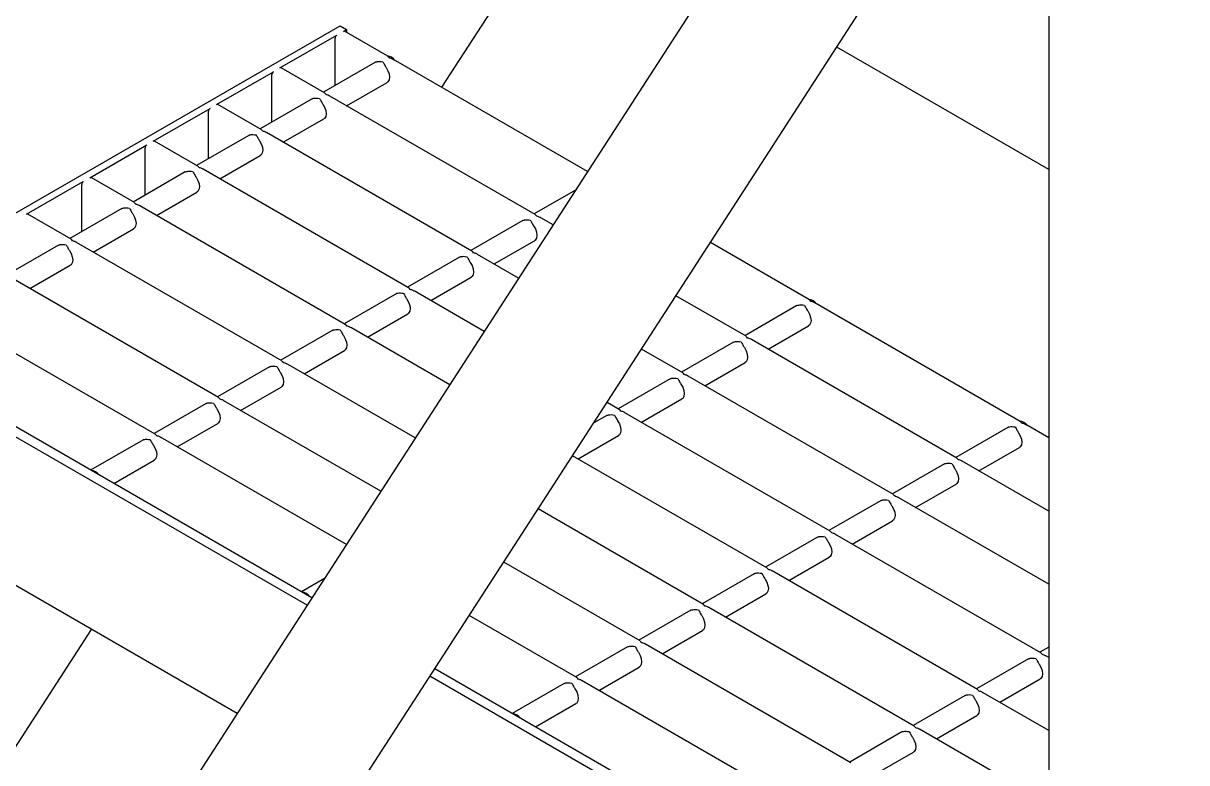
# Model space of a CAD drawing. Header units: millimetres. Extents: x 1293 to 41893, y 1011 to 26911.
# Drawn here: x 35797.5 to 36194, y 9709 to 9960.9 of the extents above; entities that cross this region are included whole.
import ezdxf

# ---------------------------------------------------------------- set-up
doc = ezdxf.new("R2010")
doc.units = ezdxf.units.MM
doc.header["$LTSCALE"] = 50
doc.layers.add('PASILLOS', color=2, linetype='Continuous')

msp = doc.modelspace()

# ---------------------------------------------------------------- linework, layer by layer
at = {"layer": 'PASILLOS', "linetype": 'Continuous', "lineweight": 25}
for p, q in [((37170.2453604, 11735.6994003), (35094.1686555, 8525.5678811)), ((35142.7899983, 8511.7793827), (37204.1287586, 11699.1223698)), ((36146.9735941, 10064.4972587), (36146.9735941, 9651.0717711)), ((35983.0859983, 10005.6669572), (35940.0303726, 9939.0922394)), ((35707.3033507, 9845.7178974), (35905.4302513, 9960.0941226)), ((35905.4302513, 9960.0941226), (35907.6788509, 9958.7960337)), ((35906.5563189, 9958.1480098), (35907.6788509, 9958.7960337)), ((35921.7250403, 9949.6596828), (35906.9531616, 9958.1873068)), ((35907.6788509, 9958.7960337), (35907.6788509, 9957.7683753)), ((35884.9612778, 9945.6814579), (35904.3112549, 9956.8519619)), ((35903.7499889, 9939.725227), (35903.7499889, 9955.8798207)), ((36146.9735941, 9911.056662), (36074.7164976, 9952.7697959)), ((35917.4812233, 9947.6520999), (35899.7468969, 9937.4142912)), ((35917.4812233, 9947.6520999), (35917.781639, 9947.7795215)), ((35989.7641623, 9910.3815337), (35923.5978211, 9948.5785494)), ((35863.3662367, 9933.2149061), (35882.7162138, 9944.3854101)), ((35882.1549478, 9927.2586751), (35882.1549478, 9943.4132688)), ((35900.1299992, 9937.1931309), (35885.3581205, 9945.7207549)), ((35907.685042, 9932.8316975), (35921.4496508, 9940.777837)), ((35895.8861822, 9935.185548), (35878.1518558, 9924.9477393)), ((35895.8861822, 9935.185548), (35896.1865979, 9935.3129696)), ((35971.9720482, 9895.7195988), (35902.00278, 9936.1119976)), ((35841.7711956, 9920.7483542), (35861.1211727, 9931.9188582)), ((35860.5599067, 9914.7921232), (35860.5599067, 9930.9467169)), ((35878.5349581, 9924.726579), (35863.7630794, 9933.2542031)), ((35886.0900009, 9920.3651457), (35899.8546097, 9928.3112852)), ((35874.2911411, 9922.7189962), (35856.5568147, 9912.4811874)), ((35874.2911411, 9922.7189962), (35874.5915569, 9922.8464177)), ((35950.3770071, 9883.253047), (35880.4077389, 9923.6454457)), ((35820.1761545, 9908.2818023), (35839.5261316, 9919.4523063)), ((35838.9648656, 9902.3255713), (35838.9648656, 9918.4801651)), ((35856.939917, 9912.2600272), (35842.1680383, 9920.7876512)), ((35864.4949598, 9907.8985938), (35878.2595686, 9915.8447333)), ((35852.6961, 9910.2524443), (35834.9617736, 9900.0146356)), ((35852.6961, 9910.2524443), (35852.9965158, 9910.3798658)), ((35928.781966, 9870.7864951), (35858.8126978, 9911.1788938)), ((35798.5811134, 9895.8152505), (35817.9310905, 9906.9857545)), ((35835.3448759, 9899.7934753), (35820.5729973, 9908.3210993)), ((35817.3698245, 9889.8590195), (35817.3698245, 9906.0136132)), ((35842.8999187, 9895.4320419), (35856.6645275, 9903.3781814)), ((35985.6892362, 9904.0806834), (35971.5889459, 9895.9407591)), ((35907.1869249, 9858.3199432), (35837.2176567, 9898.712342)), ((35813.7498348, 9887.3269234), (35798.9779562, 9895.8545475)), ((35831.1010589, 9897.7858924), (35813.3667325, 9887.5480837)), ((35831.1010589, 9897.7858924), (35831.4014747, 9897.913314)), ((35978.0228518, 9892.2265442), (35973.844829, 9894.6384655)), ((35821.3048776, 9882.9654901), (35835.0694864, 9890.9116296)), ((35967.7282312, 9893.7120159), (35949.9939048, 9883.4742072)), ((35967.7282312, 9893.7120159), (35968.0286469, 9893.8394375)), ((35957.9320499, 9878.8916136), (35971.6966587, 9886.8377531)), ((35809.5060178, 9885.3193405), (35791.7716914, 9875.0815318)), ((35809.5060178, 9885.3193405), (35809.8064336, 9885.4467621)), ((35885.5918838, 9845.8533914), (35815.6226156, 9886.2457901)), ((36065.4091382, 9866.7126186), (36031.660872, 9886.195078)), ((35799.7098365, 9870.4989382), (35813.4744453, 9878.4450777)), ((35946.1331901, 9881.2454641), (35928.3988637, 9871.0076553)), ((35946.1331901, 9881.2454641), (35946.4336058, 9881.3728856)), ((35966.2815414, 9874.0715548), (35952.2497879, 9882.1719136)), ((35936.3370088, 9866.4250617), (35950.1016176, 9874.3712012)), ((35863.9968427, 9833.3868395), (35794.0275745, 9873.7792382)), ((35924.538149, 9868.7789122), (35906.8038226, 9858.5411035)), ((35924.538149, 9868.7789122), (35924.8385647, 9868.9063338)), ((35954.5402309, 9855.9165653), (35930.6547468, 9869.7053618)), ((36043.8140971, 9854.2460667), (36019.9195615, 9868.0400886)), ((36061.1653213, 9864.7050357), (36043.4309948, 9854.467227)), ((36061.1653213, 9864.7050357), (36061.465737, 9864.8324573)), ((36137.2511872, 9825.2390865), (36067.281919, 9865.6314853)), ((35842.4018016, 9820.9202876), (35772.4325334, 9861.3126864)), ((35914.7419677, 9853.9585098), (35928.5065765, 9861.9046494)), ((35894.1814778, 9762.5869039), (35730.9896601, 9856.795535)), ((35895.8336787, 9765.1416178), (35734.1928329, 9858.4548919)), ((35902.9431079, 9856.3123603), (35885.2087815, 9846.0745516)), ((35902.9431079, 9856.3123603), (35903.2435236, 9856.4397819)), ((35942.7989205, 9837.7615758), (35909.0597057, 9857.2388099)), ((36051.36914, 9849.8846334), (36065.1337487, 9857.8307729)), ((36039.5702802, 9852.2384839), (36021.8359537, 9842.0006751)), ((36039.5702802, 9852.2384839), (36039.8706959, 9852.3659054)), ((36115.6561461, 9812.7725347), (36045.6868779, 9853.1649334)), ((35893.1469266, 9841.491958), (35906.9115354, 9849.4380975)), ((36022.2190561, 9841.7795149), (36008.1782511, 9849.8850991)), ((35881.3480668, 9843.8458085), (35863.6137404, 9833.6079997)), ((35881.3480668, 9843.8458085), (35881.6484825, 9843.97323)), ((35931.05761, 9819.6065863), (35887.4646646, 9844.772258)), ((36029.7740989, 9837.4180815), (36043.5387076, 9845.364221)), ((36017.9752391, 9839.771932), (36000.2409127, 9829.5341233)), ((36017.9752391, 9839.771932), (36018.2756548, 9839.8993536)), ((36094.061105, 9800.3059828), (36024.0918368, 9840.6983815)), ((35871.5518855, 9829.0254061), (35885.3164943, 9836.9715456)), ((35859.7530257, 9831.3792566), (35842.0186993, 9821.1414479)), ((35859.7530257, 9831.3792566), (35860.0534414, 9831.5066782)), ((35919.3162996, 9801.4515968), (35865.8696235, 9832.3057061)), ((36000.624015, 9829.312963), (35996.4369406, 9831.7301096)), ((36008.1790578, 9824.9515296), (36021.9436665, 9832.8976691)), ((35996.380198, 9827.3053801), (35991.90428, 9824.7214877)), ((35996.380198, 9827.3053801), (35996.6806137, 9827.4328017)), ((36072.4660639, 9787.8394309), (36002.4967958, 9828.2318297)), ((35849.9568444, 9816.5588542), (35863.7214532, 9824.5049938)), ((36133.0073702, 9823.2315036), (36115.2730438, 9812.9936949)), ((36133.0073702, 9823.2315036), (36133.307786, 9823.3589252)), ((36146.9735941, 9819.6264605), (36139.123968, 9824.1579532)), ((35838.1579846, 9818.9127047), (35820.4236582, 9808.674896)), ((35838.1579846, 9818.9127047), (35838.4584003, 9819.0401263)), ((35907.5749891, 9783.2966073), (35844.2745824, 9819.8391543)), ((35986.5840167, 9812.4849778), (36000.3486254, 9820.4311173)), ((35870.3172218, 9725.686822), (35709.5519502, 9818.4946378)), ((36123.2111889, 9808.4111013), (36136.9757977, 9816.3572408)), ((35828.3618033, 9804.0923024), (35842.1264121, 9812.0384419)), ((36050.8710228, 9775.3728791), (35984.6956302, 9813.5751201)), ((36146.9735941, 9794.6933568), (36117.5289269, 9811.6914013)), ((36111.4123291, 9810.7649518), (36093.6780027, 9800.5271431)), ((36111.4123291, 9810.7649518), (36111.7127449, 9810.8923733)), ((36101.6161478, 9795.9445494), (36115.3807566, 9803.8906889)), ((36146.9735941, 9769.7602531), (36095.9338858, 9799.2248495)), ((36029.2759817, 9762.9063272), (35972.9543197, 9795.4201306)), ((36089.817288, 9798.2983999), (36072.0829616, 9788.0605912)), ((36089.817288, 9798.2983999), (36090.1177038, 9798.4258215)), ((36080.0211067, 9783.4779976), (36093.7857155, 9791.4241371)), ((36068.2222469, 9785.831848), (36050.4879205, 9775.5940393)), ((36068.2222469, 9785.831848), (36068.5226627, 9785.9592696)), ((36144.3081129, 9746.3658989), (36074.3388447, 9786.7582976)), ((36007.6809406, 9750.4397753), (35961.2130093, 9777.2651411)), ((36058.4260656, 9771.0114457), (36072.1906744, 9778.9575852)), ((35900.0851305, 9771.7154209), (35892.2657072, 9767.2013639)), ((36046.6272058, 9773.3652962), (36028.8928794, 9763.1274874)), ((36046.6272058, 9773.3652962), (36046.9276216, 9773.4927177)), ((36122.7130718, 9733.899347), (36052.7438036, 9774.2917457)), ((36036.8310245, 9758.5448938), (36050.5956333, 9766.4910333)), ((36025.0321648, 9760.8987443), (36007.2978383, 9750.6609356)), ((36025.0321648, 9760.8987443), (36025.3325805, 9761.0261659)), ((36101.1180307, 9721.4327951), (36031.1487625, 9761.8251939)), ((35986.0858995, 9737.9732235), (35949.4716988, 9759.1101516)), ((35820.5834321, 9754.3975276), (35777.5278065, 9687.8228098)), ((36015.2359834, 9746.078342), (36029.0005922, 9754.0244815)), ((36003.4371237, 9748.4321924), (35985.7027972, 9738.1943837)), ((36003.4371237, 9748.4321924), (36003.7375394, 9748.559614)), ((36079.5229896, 9708.9662432), (36009.5537214, 9749.358642)), ((36146.9735941, 9748.3469689), (36143.9250106, 9746.5870591)), ((36140.0642959, 9744.358316), (36122.3299695, 9734.1205072)), ((36140.0642959, 9744.358316), (36140.3647116, 9744.4857375)), ((36146.9735941, 9744.8271493), (36146.1808937, 9745.2847655)), ((36131.7019924, 9628.9777387), (35937.7303884, 9740.9551621)), ((35993.6409423, 9733.6117901), (36007.4055511, 9741.5579296)), ((36130.0497915, 9626.4230247), (35936.0781875, 9738.4004482)), ((35981.8420826, 9735.9656406), (35964.1077561, 9725.7278318)), ((35981.8420826, 9735.9656406), (35982.1424983, 9736.0930621)), ((36057.9279485, 9696.4996914), (35987.9586803, 9736.8920901)), ((36130.2681146, 9729.5379136), (36144.0327234, 9737.4840531)), ((36118.4692548, 9731.8917641), (36100.7349284, 9721.6539554)), ((36118.4692548, 9731.8917641), (36118.7696705, 9732.0191857)), ((36146.9735941, 9719.8940456), (36124.5858526, 9732.8182136)), ((35972.0459012, 9721.1452382), (35985.81051, 9729.0913777)), ((36108.6730735, 9717.0713617), (36122.4376823, 9725.0175012)), ((36146.9735941, 9694.9609418), (36102.9908115, 9720.3516618)), ((36096.8742137, 9719.4252122), (36079.1398873, 9709.1874035)), ((36096.8742137, 9719.4252122), (36097.1746294, 9719.5526338)), ((36087.0780324, 9704.6048099), (36100.8426412, 9712.5509494))]:
    msp.add_line(p, q, dxfattribs=at)
at = {"layer": 'PASILLOS', "linetype": 'Continuous', "lineweight": 25, "flags": 128}
for points in [[(35921.1492351, 9945.8354496), (35921.7575182, 9944.7615861), (35922.1441171, 9943.6348551), (35922.2716408, 9942.5642312), (35922.1277555, 9941.6532624), (35921.7263775, 9940.9900554), (35921.4496508, 9940.777837)], [(35899.554194, 9933.3688978), (35900.1624771, 9932.2950342), (35900.549076, 9931.1683032), (35900.6765997, 9930.0976793), (35900.5327144, 9929.1867105), (35900.1313364, 9928.5235035), (35899.8546097, 9928.3112852)], [(35877.9591529, 9920.9023459), (35878.567436, 9919.8284824), (35878.9540349, 9918.7017513), (35879.0815586, 9917.6311274), (35878.9376733, 9916.7201587), (35878.5362953, 9916.0569516), (35878.2595686, 9915.8447333)], [(35856.3641118, 9908.435794), (35856.9723949, 9907.3619305), (35857.3589938, 9906.2351995), (35857.4865175, 9905.1645756), (35857.3426322, 9904.2536068), (35856.9412542, 9903.5903998), (35856.6645275, 9903.3781814)], [(35834.7690707, 9895.9692422), (35835.3773538, 9894.8953786), (35835.7639527, 9893.7686476), (35835.8914764, 9892.6980237), (35835.7475911, 9891.7870549), (35835.3462131, 9891.1238479), (35835.0694864, 9890.9116296)], [(35971.396243, 9891.8953657), (35972.0045261, 9890.8215021), (35972.391125, 9889.6947711), (35972.5186486, 9888.6241472), (35972.3747634, 9887.7131784), (35971.9733854, 9887.0499714), (35971.6966587, 9886.8377531)], [(35813.1740296, 9883.5026903), (35813.7823128, 9882.4288268), (35814.1689116, 9881.3020957), (35814.2964353, 9880.2314718), (35814.15255, 9879.3205031), (35813.751172, 9878.657296), (35813.4744453, 9878.4450777)], [(35949.8012019, 9879.4288138), (35950.409485, 9878.3549503), (35950.7960839, 9877.2282193), (35950.9236075, 9876.1575953), (35950.7797223, 9875.2466266), (35950.3783443, 9874.5834195), (35950.1016176, 9874.3712012)], [(35928.2061608, 9866.962262), (35928.8144439, 9865.8883984), (35929.2010428, 9864.7616674), (35929.3285664, 9863.6910435), (35929.1846812, 9862.7800747), (35928.7833032, 9862.1168677), (35928.5065765, 9861.9046494)], [(36064.833333, 9862.8883855), (36065.4416162, 9861.8145219), (36065.828215, 9860.6877909), (36065.9557387, 9859.617167), (36065.8118534, 9858.7061982), (36065.4104755, 9858.0429912), (36065.1337487, 9857.8307729)], [(35906.6111197, 9854.4957101), (35907.2194028, 9853.4218465), (35907.6060017, 9852.2951155), (35907.7335253, 9851.2244916), (35907.5896401, 9850.3135228), (35907.1882621, 9849.6503158), (35906.9115354, 9849.4380975)], [(36043.2382919, 9850.4218336), (36043.8465751, 9849.3479701), (36044.2331739, 9848.221239), (36044.3606976, 9847.1506151), (36044.2168123, 9846.2396464), (36043.8154344, 9845.5764393), (36043.5387076, 9845.364221)], [(35885.0160786, 9842.0291582), (35885.6243617, 9840.9552947), (35886.0109606, 9839.8285637), (35886.1384842, 9838.7579397), (35885.994599, 9837.846971), (35885.593221, 9837.1837639), (35885.3164943, 9836.9715456)], [(36021.6432508, 9837.9552817), (36022.251534, 9836.8814182), (36022.6381328, 9835.7546872), (36022.7656565, 9834.6840633), (36022.6217712, 9833.7730945), (36022.2203933, 9833.1098875), (36021.9436665, 9832.8976691)], [(35863.4210375, 9829.5626063), (35864.0293206, 9828.4887428), (35864.4159195, 9827.3620118), (35864.5434431, 9826.2913879), (35864.3995579, 9825.3804191), (35863.9981799, 9824.7172121), (35863.7214532, 9824.5049938)], [(36000.0482097, 9825.4887299), (36000.6564929, 9824.4148663), (36001.0430917, 9823.2881353), (36001.1706154, 9822.2175114), (36001.0267301, 9821.3065426), (36000.6253522, 9820.6433356), (36000.3486254, 9820.4311173)], [(36136.675382, 9821.4148534), (36137.2836651, 9820.3409899), (36137.670264, 9819.2142588), (36137.7977877, 9818.1436349), (36137.6539024, 9817.2326661), (36137.2525244, 9816.5694591), (36136.9757977, 9816.3572408)], [(35841.8259964, 9817.0960545), (35842.4342795, 9816.0221909), (35842.8208784, 9814.8954599), (35842.948402, 9813.824836), (35842.8045168, 9812.9138672), (35842.4031388, 9812.2506602), (35842.1264121, 9812.0384419)], [(36115.0803409, 9808.9483015), (36115.688624, 9807.874438), (36116.0752229, 9806.747707), (36116.2027466, 9805.6770831), (36116.0588613, 9804.7661143), (36115.6574833, 9804.1029073), (36115.3807566, 9803.8906889)], [(36093.4852998, 9796.4817497), (36094.0935829, 9795.4078861), (36094.4801818, 9794.2811551), (36094.6077055, 9793.2105312), (36094.4638202, 9792.2995624), (36094.0624422, 9791.6363554), (36093.7857155, 9791.4241371)], [(36071.8902587, 9784.0151978), (36072.4985419, 9782.9413342), (36072.8851407, 9781.8146032), (36073.0126644, 9780.7439793), (36072.8687791, 9779.8330105), (36072.4674011, 9779.1698035), (36072.1906744, 9778.9575852)], [(36050.2952176, 9771.5486459), (36050.9035008, 9770.4747824), (36051.2900996, 9769.3480514), (36051.4176233, 9768.2774275), (36051.273738, 9767.3664587), (36050.87236, 9766.7032517), (36050.5956333, 9766.4910333)], [(36028.7001765, 9759.0820941), (36029.3084597, 9758.0082305), (36029.6950585, 9756.8814995), (36029.8225822, 9755.8108756), (36029.6786969, 9754.8999068), (36029.2773189, 9754.2366998), (36029.0005922, 9754.0244815)], [(36007.1051354, 9746.6155422), (36007.7134186, 9745.5416786), (36008.1000174, 9744.4149476), (36008.2275411, 9743.3443237), (36008.0836558, 9742.4333549), (36007.6822779, 9741.7701479), (36007.4055511, 9741.5579296)], [(36143.7323077, 9742.5416657), (36144.3405908, 9741.4678022), (36144.7271897, 9740.3410712), (36144.8547133, 9739.2704472), (36144.7108281, 9738.3594785), (36144.3094501, 9737.6962714), (36144.0327234, 9737.4840531)], [(35985.5100943, 9734.1489903), (35986.1183775, 9733.0751268), (35986.5049763, 9731.9483958), (35986.6325, 9730.8777718), (35986.4886147, 9729.9668031), (35986.0872368, 9729.303596), (35985.81051, 9729.0913777)], [(36122.1372666, 9730.0751138), (36122.7455497, 9729.0012503), (36123.1321486, 9727.8745193), (36123.2596722, 9726.8038954), (36123.115787, 9725.8929266), (36122.714409, 9725.2297196), (36122.4376823, 9725.0175012)], [(36100.5422255, 9717.608562), (36101.1505086, 9716.5346984), (36101.5371075, 9715.4079674), (36101.6646311, 9714.3373435), (36101.5207459, 9713.4263747), (36101.1193679, 9712.7631677), (36100.8426412, 9712.5509494)]]:
    msp.add_lwpolyline(points, dxfattribs=at)
at = {"layer": 'PASILLOS', "linetype": 'Continuous', "lineweight": 25}
for centre, radius, start, end in [((35906.7888242, 9957.8234602), 0.3992382, 65.692880956, 125.617577476), ((35904.9685666, 9955.8243686), 1.2198388, 122.60547834, 177.394521514), ((35921.1816871, 9946.159527), 3.6366978, 35.264662608, 84.740713925), ((35885.1937831, 9945.3569084), 0.3992382, 65.692880952, 125.617577475), ((35883.3735255, 9943.3578168), 1.2198388, 122.605478341, 177.394521514), ((35861.7784844, 9930.8912649), 1.2198388, 122.605478341, 177.394521514), ((35863.598742, 9932.8903565), 0.3992382, 65.692880953, 125.617577476), ((35840.1834433, 9918.424713), 1.2198388, 122.605478341, 177.394521514), ((35842.0037009, 9920.4238046), 0.3992382, 65.692880954, 125.617577473), ((35818.5884022, 9905.9581612), 1.2198388, 122.60547834, 177.394521514), ((35820.4086598, 9907.9572528), 0.3992382, 65.692880953, 125.617577474), ((35798.8136187, 9895.4907009), 0.3992382, 65.692880955, 125.617577474), ((36064.8657851, 9863.2124629), 3.6366978, 35.264662608, 84.740713925), ((36136.707834, 9821.7389308), 3.6366978, 35.264662608, 84.740713925), ((35820.2634073, 9804.95358), 3.6366978, 35.264662608, 84.740713925), ((35892.1054563, 9763.4800479), 3.6366978, 35.264662608, 84.740713925), ((35963.9475052, 9722.0065159), 3.6366978, 35.264662608, 84.740713925)]:
    msp.add_arc(centre, radius, start, end, dxfattribs=at)
for points, knots in [([(35917.781639, 9947.7795215), (35917.8782617, 9947.8037585), (35918.1951371, 9947.8832445), (35918.9692778, 9947.9387802), (35919.6593157, 9947.8603527), (35920.0227796, 9947.7804889), (35920.0267031, 9947.7796268)], [0, 0, 0, 0, 0.1723614537, 0.5652622383, 0.9953071929, 1, 1, 1, 1]), ([(35920.0267031, 9947.7796268), (35920.0282016, 9947.7773589), (35920.2157873, 9947.4934739), (35920.4950008, 9946.9656007), (35920.8835178, 9946.2399131), (35921.0834224, 9945.9356269), (35921.1492351, 9945.8354496)], [0, 0, 0, 0, 0.0046971273, 0.5879730072, 0.8643521995, 1, 1, 1, 1]), ([(35922.2717671, 9949.0756747), (35922.2702689, 9949.0779378), (35922.0959189, 9949.3412987), (35921.9069026, 9949.4925314), (35921.7195106, 9949.6424644)], [0, 0, 0, 0, 0.0085933525, 1, 1, 1, 1]), ([(35923.5803747, 9948.5534332), (35923.5038503, 9948.6076471), (35923.1150268, 9948.8831101), (35922.6390792, 9948.9942723), (35922.2756897, 9949.0748053), (35922.2717671, 9949.0756747)], [0, 0, 0, 0, 0.19510005641, 0.99131145138, 1, 1, 1, 1]), ([(35896.1865979, 9935.3129696), (35896.2832206, 9935.3372067), (35896.600096, 9935.4166926), (35897.3742367, 9935.4722284), (35898.0642746, 9935.3938008), (35898.4277385, 9935.313937), (35898.431662, 9935.3130749)], [0, 0, 0, 0, 0.1723614537, 0.5652622383, 0.9953071929, 1, 1, 1, 1]), ([(35898.431662, 9935.3130749), (35898.4331605, 9935.310807), (35898.6207462, 9935.026922), (35898.8999597, 9934.4990488), (35899.2884767, 9933.7733613), (35899.4883813, 9933.4690751), (35899.554194, 9933.3688978)], [0, 0, 0, 0, 0.0046971273, 0.5879730072, 0.8643521995, 1, 1, 1, 1]), ([(35900.676726, 9936.6091228), (35900.6752278, 9936.6113859), (35900.5008778, 9936.8747469), (35900.3118615, 9937.0259795), (35900.1244695, 9937.1759126)], [0, 0, 0, 0, 0.0085933525, 1, 1, 1, 1]), ([(35901.9853336, 9936.0868814), (35901.9088092, 9936.1410952), (35901.5199857, 9936.4165582), (35901.0440381, 9936.5277205), (35900.6806486, 9936.6082535), (35900.676726, 9936.6091228)], [0, 0, 0, 0, 0.1951000564, 0.9913114514, 1, 1, 1, 1]), ([(35874.5915569, 9922.8464177), (35874.6881795, 9922.8706548), (35875.0050549, 9922.9501408), (35875.7791956, 9923.0056765), (35876.4692335, 9922.927249), (35876.8326974, 9922.8473851), (35876.8366209, 9922.846523)], [0, 0, 0, 0, 0.1723614537, 0.5652622383, 0.9953071929, 1, 1, 1, 1]), ([(35876.8366209, 9922.846523), (35876.8381194, 9922.8442552), (35877.0257051, 9922.5603702), (35877.3049186, 9922.032497), (35877.6934356, 9921.3068094), (35877.8933402, 9921.0025232), (35877.9591529, 9920.9023459)], [0, 0, 0, 0, 0.0046971273, 0.5879730072, 0.8643521995, 1, 1, 1, 1]), ([(35879.0816849, 9924.1425709), (35879.0801867, 9924.1448341), (35878.9058367, 9924.408195), (35878.7168204, 9924.5594276), (35878.5294284, 9924.7093607)], [0, 0, 0, 0, 0.0085933525, 1, 1, 1, 1]), ([(35880.3902925, 9923.6203295), (35880.3137681, 9923.6745434), (35879.9249446, 9923.9500063), (35879.448997, 9924.0611686), (35879.0856075, 9924.1417016), (35879.0816849, 9924.1425709)], [0, 0, 0, 0, 0.19510005641, 0.99131145138, 1, 1, 1, 1]), ([(35852.9965158, 9910.3798658), (35853.0931384, 9910.4041029), (35853.4100138, 9910.4835889), (35854.1841545, 9910.5391246), (35854.8741924, 9910.4606971), (35855.2376563, 9910.3808333), (35855.2415798, 9910.3799712)], [0, 0, 0, 0, 0.1723614537, 0.5652622383, 0.9953071929, 1, 1, 1, 1]), ([(35855.2415798, 9910.3799712), (35855.2430783, 9910.3777033), (35855.430664, 9910.0938183), (35855.7098775, 9909.5659451), (35856.0983945, 9908.8402575), (35856.2982991, 9908.5359713), (35856.3641118, 9908.435794)], [0, 0, 0, 0, 0.0046971273, 0.5879730072, 0.8643521995, 1, 1, 1, 1]), ([(35857.4866438, 9911.6760191), (35857.4851456, 9911.6782822), (35857.3107956, 9911.9416431), (35857.1217793, 9912.0928758), (35856.9343873, 9912.2428088)], [0, 0, 0, 0, 0.0085933525, 1, 1, 1, 1]), ([(35858.7952514, 9911.1537776), (35858.718727, 9911.2079915), (35858.3299035, 9911.4834545), (35857.8539559, 9911.5946167), (35857.4905664, 9911.6751497), (35857.4866438, 9911.6760191)], [0, 0, 0, 0, 0.1951000564, 0.9913114514, 1, 1, 1, 1]), ([(35835.8916027, 9899.2094672), (35835.8901045, 9899.2117303), (35835.7157545, 9899.4750913), (35835.5267382, 9899.6263239), (35835.3393462, 9899.776257)], [0, 0, 0, 0, 0.0085933525, 1, 1, 1, 1]), ([(35837.2002103, 9898.6872258), (35837.1236859, 9898.7414396), (35836.7348624, 9899.0169026), (35836.2589148, 9899.1280649), (35835.8955253, 9899.2085979), (35835.8916027, 9899.2094672)], [0, 0, 0, 0, 0.1951000564, 0.9913114514, 1, 1, 1, 1]), ([(35831.4014747, 9897.913314), (35831.4980973, 9897.9375511), (35831.8149727, 9898.017037), (35832.5891134, 9898.0725728), (35833.2791513, 9897.9941452), (35833.6426152, 9897.9142814), (35833.6465387, 9897.9134193)], [0, 0, 0, 0, 0.1723614537, 0.5652622383, 0.9953071929, 1, 1, 1, 1]), ([(35833.6465387, 9897.9134193), (35833.6480372, 9897.9111514), (35833.8356229, 9897.6272664), (35834.1148364, 9897.0993932), (35834.5033534, 9896.3737057), (35834.703258, 9896.0694195), (35834.7690707, 9895.9692422)], [0, 0, 0, 0, 0.00469712726, 0.5879730072, 0.8643521995, 1, 1, 1, 1]), ([(35972.518775, 9895.1355907), (35972.5172767, 9895.1378539), (35972.3429268, 9895.4012148), (35972.1539105, 9895.5524474), (35971.9665185, 9895.7023805)], [0, 0, 0, 0, 0.0085933525, 1, 1, 1, 1]), ([(35973.8273825, 9894.6133493), (35973.7508582, 9894.6675632), (35973.3620347, 9894.9430261), (35972.8860871, 9895.0541884), (35972.5226976, 9895.1347214), (35972.518775, 9895.1355907)], [0, 0, 0, 0, 0.1951000565, 0.9913114514, 1, 1, 1, 1]), ([(35968.0286469, 9893.8394375), (35968.1252695, 9893.8636746), (35968.442145, 9893.9431606), (35969.2162857, 9893.9986963), (35969.9063236, 9893.9202688), (35970.2697875, 9893.8404049), (35970.2737109, 9893.8395428)], [0, 0, 0, 0, 0.1723614537, 0.5652622384, 0.9953071929, 1, 1, 1, 1]), ([(35970.2737109, 9893.8395428), (35970.2752095, 9893.837275), (35970.4627952, 9893.55339), (35970.7420087, 9893.0255167), (35971.1305257, 9892.2998292), (35971.3304302, 9891.995543), (35971.396243, 9891.8953657)], [0, 0, 0, 0, 0.0046971273, 0.5879730073, 0.8643521995, 1, 1, 1, 1]), ([(35814.2965616, 9886.7429153), (35814.2950634, 9886.7451785), (35814.1207134, 9887.0085394), (35813.9316971, 9887.159772), (35813.7443051, 9887.3097051)], [0, 0, 0, 0, 0.0085933525, 1, 1, 1, 1]), ([(35815.6051692, 9886.2206739), (35815.5286448, 9886.2748878), (35815.1398213, 9886.5503507), (35814.6638737, 9886.661513), (35814.3004843, 9886.742046), (35814.2965616, 9886.7429153)], [0, 0, 0, 0, 0.1951000564, 0.9913114514, 1, 1, 1, 1]), ([(35809.8064336, 9885.4467621), (35809.9030562, 9885.4709992), (35810.2199316, 9885.5504852), (35810.9940723, 9885.6060209), (35811.6841102, 9885.5275934), (35812.0475742, 9885.4477295), (35812.0514976, 9885.4468674)], [0, 0, 0, 0, 0.1723614537, 0.5652622383, 0.9953071929, 1, 1, 1, 1]), ([(35812.0514976, 9885.4468674), (35812.0529962, 9885.4445996), (35812.2405818, 9885.1607146), (35812.5197953, 9884.6328414), (35812.9083123, 9883.9071538), (35813.1082169, 9883.6028676), (35813.1740296, 9883.5026903)], [0, 0, 0, 0, 0.00469712726, 0.5879730072, 0.8643521995, 1, 1, 1, 1]), ([(35950.9237339, 9882.6690388), (35950.9222356, 9882.671302), (35950.7478857, 9882.9346629), (35950.5588694, 9883.0858956), (35950.3714774, 9883.2358286)], [0, 0, 0, 0, 0.0085933525, 1, 1, 1, 1]), ([(35952.2323414, 9882.1467974), (35952.1558171, 9882.2010113), (35951.7669936, 9882.4764743), (35951.291046, 9882.5876365), (35950.9276565, 9882.6681695), (35950.9237339, 9882.6690388)], [0, 0, 0, 0, 0.1951000565, 0.9913114514, 1, 1, 1, 1]), ([(35946.4336058, 9881.3728856), (35946.5302284, 9881.3971227), (35946.8471039, 9881.4766087), (35947.6212446, 9881.5321444), (35948.3112825, 9881.4537169), (35948.6747464, 9881.3738531), (35948.6786698, 9881.372991)], [0, 0, 0, 0, 0.1723614537, 0.5652622384, 0.9953071929, 1, 1, 1, 1]), ([(35948.6786698, 9881.372991), (35948.6801684, 9881.3707231), (35948.8677541, 9881.0868381), (35949.1469676, 9880.5589649), (35949.5354846, 9879.8332773), (35949.7353891, 9879.5289911), (35949.8012019, 9879.4288138)], [0, 0, 0, 0, 0.0046971273, 0.5879730073, 0.8643521995, 1, 1, 1, 1]), ([(35929.3286928, 9870.202487), (35929.3271945, 9870.2047501), (35929.1528446, 9870.468111), (35928.9638283, 9870.6193437), (35928.7764363, 9870.7692767)], [0, 0, 0, 0, 0.0085933525, 1, 1, 1, 1]), ([(35924.8385647, 9868.9063338), (35924.9351873, 9868.9305709), (35925.2520628, 9869.0100568), (35926.0262035, 9869.0655926), (35926.7162414, 9868.987165), (35927.0797053, 9868.9073012), (35927.0836288, 9868.9064391)], [0, 0, 0, 0, 0.1723614537, 0.5652622384, 0.9953071929, 1, 1, 1, 1]), ([(35927.0836288, 9868.9064391), (35927.0851273, 9868.9041712), (35927.272713, 9868.6202862), (35927.5519265, 9868.092413), (35927.9404435, 9867.3667254), (35928.140348, 9867.0624393), (35928.2061608, 9866.962262)], [0, 0, 0, 0, 0.0046971273, 0.5879730073, 0.8643521995, 1, 1, 1, 1]), ([(35930.6373003, 9869.6802455), (35930.560776, 9869.7344594), (35930.1719525, 9870.0099224), (35929.6960049, 9870.1210846), (35929.3326154, 9870.2016177), (35929.3286928, 9870.202487)], [0, 0, 0, 0, 0.1951000565, 0.9913114514, 1, 1, 1, 1]), ([(36065.955865, 9866.1286105), (36065.9543668, 9866.1308737), (36065.7800168, 9866.3942346), (36065.5910005, 9866.5454672), (36065.4036085, 9866.6954003)], [0, 0, 0, 0, 0.0085933525, 1, 1, 1, 1]), ([(36061.465737, 9864.8324573), (36061.5623596, 9864.8566944), (36061.879235, 9864.9361803), (36062.6533757, 9864.9917161), (36063.3434136, 9864.9132885), (36063.7068776, 9864.8334247), (36063.710801, 9864.8325626)], [0, 0, 0, 0, 0.1723614537, 0.56526223839, 0.99530719289, 1, 1, 1, 1]), ([(36063.710801, 9864.8325626), (36063.7122996, 9864.8302948), (36063.8998853, 9864.5464097), (36064.1790988, 9864.0185365), (36064.5676157, 9863.292849), (36064.7675203, 9862.9885628), (36064.833333, 9862.8883855)], [0, 0, 0, 0, 0.0046971273, 0.5879730074, 0.8643521995, 1, 1, 1, 1]), ([(36067.2644726, 9865.6063691), (36067.1879482, 9865.6605829), (36066.7991247, 9865.9360459), (36066.3231771, 9866.0472082), (36065.9597877, 9866.1277412), (36065.955865, 9866.1286105)], [0, 0, 0, 0, 0.1951000565, 0.9913114514, 1, 1, 1, 1]), ([(35903.2435236, 9856.4397819), (35903.3401462, 9856.464019), (35903.6570217, 9856.543505), (35904.4311624, 9856.5990407), (35905.1212003, 9856.5206132), (35905.4846642, 9856.4407493), (35905.4885877, 9856.4398872)], [0, 0, 0, 0, 0.1723614537, 0.5652622384, 0.9953071929, 1, 1, 1, 1]), ([(35905.4885877, 9856.4398872), (35905.4900862, 9856.4376194), (35905.6776719, 9856.1537343), (35905.9568854, 9855.6258611), (35906.3454024, 9854.9001736), (35906.545307, 9854.5958874), (35906.6111197, 9854.4957101)], [0, 0, 0, 0, 0.0046971273, 0.5879730073, 0.8643521995, 1, 1, 1, 1]), ([(35907.7336517, 9857.7359351), (35907.7321534, 9857.7381983), (35907.5578035, 9858.0015592), (35907.3687872, 9858.1527918), (35907.1813952, 9858.3027249)], [0, 0, 0, 0, 0.0085933525, 1, 1, 1, 1]), ([(35909.0422592, 9857.2136937), (35908.9657349, 9857.2679076), (35908.5769114, 9857.5433705), (35908.1009638, 9857.6545328), (35907.7375743, 9857.7350658), (35907.7336517, 9857.7359351)], [0, 0, 0, 0, 0.1951000565, 0.9913114514, 1, 1, 1, 1]), ([(36039.8706959, 9852.3659054), (36039.9673185, 9852.3901425), (36040.2841939, 9852.4696285), (36041.0583346, 9852.5251642), (36041.7483725, 9852.4467367), (36042.1118365, 9852.3668728), (36042.1157599, 9852.3660108)], [0, 0, 0, 0, 0.1723614537, 0.5652622384, 0.9953071929, 1, 1, 1, 1]), ([(36042.1157599, 9852.3660108), (36042.1172585, 9852.3637429), (36042.3048442, 9852.0798579), (36042.5840577, 9851.5519847), (36042.9725746, 9850.8262971), (36043.1724792, 9850.5220109), (36043.2382919, 9850.4218336)], [0, 0, 0, 0, 0.0046971273, 0.5879730074, 0.8643521995, 1, 1, 1, 1]), ([(36044.3608239, 9853.6620586), (36044.3593257, 9853.6643218), (36044.1849757, 9853.9276827), (36043.9959594, 9854.0789153), (36043.8085674, 9854.2288484)], [0, 0, 0, 0, 0.0085933525, 1, 1, 1, 1]), ([(36045.6694315, 9853.1398172), (36045.5929071, 9853.1940311), (36045.2040836, 9853.469494), (36044.728136, 9853.5806563), (36044.3647466, 9853.6611893), (36044.3608239, 9853.6620586)], [0, 0, 0, 0, 0.1951000565, 0.9913114514, 1, 1, 1, 1]), ([(35881.6484825, 9843.97323), (35881.7451051, 9843.9974671), (35882.0619806, 9844.0769531), (35882.8361213, 9844.1324888), (35883.5261592, 9844.0540613), (35883.8896231, 9843.9741975), (35883.8935466, 9843.9733354)], [0, 0, 0, 0, 0.1723614537, 0.5652622384, 0.9953071929, 1, 1, 1, 1]), ([(35883.8935466, 9843.9733354), (35883.8950451, 9843.9710675), (35884.0826308, 9843.6871825), (35884.3618443, 9843.1593093), (35884.7503613, 9842.4336217), (35884.9502659, 9842.1293355), (35885.0160786, 9842.0291582)], [0, 0, 0, 0, 0.0046971273, 0.5879730073, 0.8643521995, 1, 1, 1, 1]), ([(35886.1386106, 9845.2693832), (35886.1371123, 9845.2716464), (35885.9627624, 9845.5350073), (35885.7737461, 9845.68624), (35885.5863541, 9845.836173)], [0, 0, 0, 0, 0.0085933525, 1, 1, 1, 1]), ([(35887.4472181, 9844.7471418), (35887.3706938, 9844.8013557), (35886.9818703, 9845.0768187), (35886.5059227, 9845.1879809), (35886.1425332, 9845.2685139), (35886.1386106, 9845.2693832)], [0, 0, 0, 0, 0.1951000565, 0.9913114514, 1, 1, 1, 1]), ([(36018.2756548, 9839.8993536), (36018.3722774, 9839.9235907), (36018.6891528, 9840.0030766), (36019.4632935, 9840.0586123), (36020.1533314, 9839.9801848), (36020.5167954, 9839.900321), (36020.5207188, 9839.8994589)], [0, 0, 0, 0, 0.1723614537, 0.5652622384, 0.9953071929, 1, 1, 1, 1]), ([(36020.5207188, 9839.8994589), (36020.5222174, 9839.897191), (36020.7098031, 9839.613306), (36020.9890166, 9839.0854328), (36021.3775335, 9838.3597452), (36021.5774381, 9838.055459), (36021.6432508, 9837.9552817)], [0, 0, 0, 0, 0.0046971273, 0.5879730074, 0.8643521995, 1, 1, 1, 1]), ([(36022.7657828, 9841.1955068), (36022.7642846, 9841.1977699), (36022.5899346, 9841.4611308), (36022.4009183, 9841.6123635), (36022.2135263, 9841.7622965)], [0, 0, 0, 0, 0.0085933525, 1, 1, 1, 1]), ([(36024.0743904, 9840.6732653), (36023.997866, 9840.7274792), (36023.6090425, 9841.0029422), (36023.1330949, 9841.1141044), (36022.7697055, 9841.1946374), (36022.7657828, 9841.1955068)], [0, 0, 0, 0, 0.19510005652, 0.99131145138, 1, 1, 1, 1]), ([(35860.0534414, 9831.5066782), (35860.150064, 9831.5309153), (35860.4669395, 9831.6104012), (35861.2410802, 9831.665937), (35861.9311181, 9831.5875094), (35862.294582, 9831.5076456), (35862.2985055, 9831.5067835)], [0, 0, 0, 0, 0.1723614537, 0.5652622384, 0.9953071929, 1, 1, 1, 1]), ([(35862.2985055, 9831.5067835), (35862.300004, 9831.5045156), (35862.4875897, 9831.2206306), (35862.7668032, 9830.6927574), (35863.1553202, 9829.9670698), (35863.3552248, 9829.6627836), (35863.4210375, 9829.5626063)], [0, 0, 0, 0, 0.0046971273, 0.5879730073, 0.8643521995, 1, 1, 1, 1]), ([(35864.5435695, 9832.8028314), (35864.5420712, 9832.8050945), (35864.3677213, 9833.0684554), (35864.178705, 9833.2196881), (35863.991313, 9833.3696211)], [0, 0, 0, 0, 0.0085933525, 1, 1, 1, 1]), ([(35865.852177, 9832.2805899), (35865.7756527, 9832.3348038), (35865.3868292, 9832.6102668), (35864.9108816, 9832.721429), (35864.5474921, 9832.8019621), (35864.5435695, 9832.8028314)], [0, 0, 0, 0, 0.1951000565, 0.9913114514, 1, 1, 1, 1]), ([(35996.6806137, 9827.4328017), (35996.7772363, 9827.4570388), (35997.0941118, 9827.5365247), (35997.8682524, 9827.5920605), (35998.5582903, 9827.5136329), (35998.9217543, 9827.4337691), (35998.9256777, 9827.432907)], [0, 0, 0, 0, 0.1723614537, 0.5652622384, 0.9953071929, 1, 1, 1, 1]), ([(35998.9256777, 9827.432907), (35998.9271763, 9827.4306392), (35999.114762, 9827.1467541), (35999.3939755, 9826.6188809), (35999.7824924, 9825.8931934), (35999.982397, 9825.5889072), (36000.0482097, 9825.4887299)], [0, 0, 0, 0, 0.0046971273, 0.5879730074, 0.8643521995, 1, 1, 1, 1]), ([(36001.1707418, 9828.7289549), (36001.1692435, 9828.731218), (36000.9948935, 9828.994579), (36000.8058772, 9829.1458116), (36000.6184852, 9829.2957447)], [0, 0, 0, 0, 0.0085933525, 1, 1, 1, 1]), ([(36002.4793493, 9828.2067135), (36002.4028249, 9828.2609273), (36002.0140014, 9828.5363903), (36001.5380538, 9828.6475526), (36001.1746644, 9828.7280856), (36001.1707418, 9828.7289549)], [0, 0, 0, 0, 0.19510005652, 0.99131145138, 1, 1, 1, 1]), ([(36133.307786, 9823.3589252), (36133.4044086, 9823.3831623), (36133.721284, 9823.4626483), (36134.4954247, 9823.518184), (36135.1854626, 9823.4397565), (36135.5489265, 9823.3598926), (36135.55285, 9823.3590305)], [0, 0, 0, 0, 0.1723614537, 0.5652622384, 0.9953071929, 1, 1, 1, 1]), ([(36135.55285, 9823.3590305), (36135.5543485, 9823.3567627), (36135.7419342, 9823.0728777), (36136.0211477, 9822.5450044), (36136.4096647, 9821.8193169), (36136.6095693, 9821.5150307), (36136.675382, 9821.4148534)], [0, 0, 0, 0, 0.0046971273, 0.5879730074, 0.8643521995, 1, 1, 1, 1]), ([(36137.797914, 9824.6550784), (36137.7964158, 9824.6573416), (36137.6220658, 9824.9207025), (36137.4330495, 9825.0719351), (36137.2456575, 9825.2218682)], [0, 0, 0, 0, 0.0085933525, 1, 1, 1, 1]), ([(36139.1065216, 9824.132837), (36139.0299972, 9824.1870509), (36138.6411737, 9824.4625138), (36138.1652261, 9824.5736761), (36137.8018366, 9824.6542091), (36137.797914, 9824.6550784)], [0, 0, 0, 0, 0.19510005657, 0.99131145138, 1, 1, 1, 1]), ([(35838.4584003, 9819.0401263), (35838.5550229, 9819.0643634), (35838.8718984, 9819.1438494), (35839.6460391, 9819.1993851), (35840.336077, 9819.1209576), (35840.6995409, 9819.0410937), (35840.7034644, 9819.0402316)], [0, 0, 0, 0, 0.1723614537, 0.5652622384, 0.9953071929, 1, 1, 1, 1]), ([(35840.7034644, 9819.0402316), (35840.7049629, 9819.0379638), (35840.8925486, 9818.7540787), (35841.1717621, 9818.2262055), (35841.5602791, 9817.500518), (35841.7601837, 9817.1962318), (35841.8259964, 9817.0960545)], [0, 0, 0, 0, 0.0046971273, 0.5879730073, 0.8643521995, 1, 1, 1, 1]), ([(35842.9485284, 9820.3362795), (35842.9470301, 9820.3385427), (35842.7726802, 9820.6019036), (35842.5836639, 9820.7531362), (35842.3962719, 9820.9030693)], [0, 0, 0, 0, 0.0085933525, 1, 1, 1, 1]), ([(35844.2571359, 9819.8140381), (35844.1806116, 9819.868252), (35843.7917881, 9820.1437149), (35843.3158405, 9820.2548772), (35842.952451, 9820.3354102), (35842.9485284, 9820.3362795)], [0, 0, 0, 0, 0.1951000565, 0.9913114514, 1, 1, 1, 1]), ([(36111.7127449, 9810.8923733), (36111.8093675, 9810.9166104), (36112.1262429, 9810.9960964), (36112.9003836, 9811.0516321), (36113.5904215, 9810.9732046), (36113.9538854, 9810.8933408), (36113.9578089, 9810.8924787)], [0, 0, 0, 0, 0.1723614537, 0.5652622384, 0.9953071929, 1, 1, 1, 1]), ([(36116.2028729, 9812.1885265), (36116.2013747, 9812.1907897), (36116.0270247, 9812.4541506), (36115.8380084, 9812.6053833), (36115.6506164, 9812.7553163)], [0, 0, 0, 0, 0.0085933525, 1, 1, 1, 1]), ([(36117.5114805, 9811.6662851), (36117.4349561, 9811.720499), (36117.0461326, 9811.995962), (36116.570185, 9812.1071242), (36116.2067955, 9812.1876572), (36116.2028729, 9812.1885265)], [0, 0, 0, 0, 0.1951000566, 0.9913114514, 1, 1, 1, 1]), ([(36113.9578089, 9810.8924787), (36113.9593074, 9810.8902108), (36114.1468931, 9810.6063258), (36114.4261066, 9810.0784526), (36114.8146236, 9809.352765), (36115.0145282, 9809.0484788), (36115.0803409, 9808.9483015)], [0, 0, 0, 0, 0.0046971273, 0.5879730074, 0.8643521995, 1, 1, 1, 1]), ([(36094.6078318, 9799.7219747), (36094.6063336, 9799.7242378), (36094.4319836, 9799.9875987), (36094.2429673, 9800.1388314), (36094.0555753, 9800.2887644)], [0, 0, 0, 0, 0.0085933525, 1, 1, 1, 1]), ([(36095.9164394, 9799.1997333), (36095.839915, 9799.2539471), (36095.4510915, 9799.5294101), (36094.9751439, 9799.6405724), (36094.6117544, 9799.7211054), (36094.6078318, 9799.7219747)], [0, 0, 0, 0, 0.1951000566, 0.9913114514, 1, 1, 1, 1]), ([(36090.1177038, 9798.4258215), (36090.2143264, 9798.4500586), (36090.5312018, 9798.5295445), (36091.3053425, 9798.5850803), (36091.9953804, 9798.5066527), (36092.3588443, 9798.4267889), (36092.3627678, 9798.4259268)], [0, 0, 0, 0, 0.1723614537, 0.5652622384, 0.9953071929, 1, 1, 1, 1]), ([(36092.3627678, 9798.4259268), (36092.3642663, 9798.4236589), (36092.551852, 9798.1397739), (36092.8310655, 9797.6119007), (36093.2195825, 9796.8862131), (36093.4194871, 9796.581927), (36093.4852998, 9796.4817497)], [0, 0, 0, 0, 0.00469712726, 0.58797300742, 0.86435219951, 1, 1, 1, 1]), ([(36073.0127907, 9787.2554228), (36073.0112925, 9787.257686), (36072.8369425, 9787.5210469), (36072.6479262, 9787.6722795), (36072.4605342, 9787.8222126)], [0, 0, 0, 0, 0.0085933525, 1, 1, 1, 1]), ([(36074.3213983, 9786.7331814), (36074.2448739, 9786.7873953), (36073.8560504, 9787.0628582), (36073.3801028, 9787.1740205), (36073.0167134, 9787.2545535), (36073.0127907, 9787.2554228)], [0, 0, 0, 0, 0.1951000566, 0.9913114514, 1, 1, 1, 1]), ([(36068.5226627, 9785.9592696), (36068.6192853, 9785.9835067), (36068.9361607, 9786.0629927), (36069.7103014, 9786.1185284), (36070.4003393, 9786.0401009), (36070.7638033, 9785.960237), (36070.7677267, 9785.9593749)], [0, 0, 0, 0, 0.1723614537, 0.5652622384, 0.9953071929, 1, 1, 1, 1]), ([(36070.7677267, 9785.9593749), (36070.7692253, 9785.9571071), (36070.9568109, 9785.6732221), (36071.2360244, 9785.1453488), (36071.6245414, 9784.4196613), (36071.824446, 9784.1153751), (36071.8902587, 9784.0151978)], [0, 0, 0, 0, 0.0046971273, 0.5879730074, 0.8643521995, 1, 1, 1, 1]), ([(36051.4177496, 9774.7888709), (36051.4162514, 9774.7911341), (36051.2419014, 9775.054495), (36051.0528851, 9775.2057277), (36050.8654931, 9775.3556607)], [0, 0, 0, 0, 0.0085933525, 1, 1, 1, 1]), ([(36046.9276216, 9773.4927177), (36047.0242442, 9773.5169548), (36047.3411196, 9773.5964408), (36048.1152603, 9773.6519765), (36048.8052982, 9773.573549), (36049.1687622, 9773.4936852), (36049.1726856, 9773.4928231)], [0, 0, 0, 0, 0.1723614537, 0.5652622384, 0.9953071929, 1, 1, 1, 1]), ([(36049.1726856, 9773.4928231), (36049.1741842, 9773.4905552), (36049.3617698, 9773.2066702), (36049.6409833, 9772.678797), (36050.0295003, 9771.9531094), (36050.2294049, 9771.6488232), (36050.2952176, 9771.5486459)], [0, 0, 0, 0, 0.00469712726, 0.58797300742, 0.86435219951, 1, 1, 1, 1]), ([(36052.7263572, 9774.2666295), (36052.6498328, 9774.3208434), (36052.2610093, 9774.5963064), (36051.7850617, 9774.7074686), (36051.4216723, 9774.7880016), (36051.4177496, 9774.7888709)], [0, 0, 0, 0, 0.1951000566, 0.9913114514, 1, 1, 1, 1]), ([(36025.3325805, 9761.0261659), (36025.4292031, 9761.050403), (36025.7460785, 9761.1298889), (36026.5202192, 9761.1854247), (36027.2102571, 9761.1069971), (36027.5737211, 9761.0271333), (36027.5776445, 9761.0262712)], [0, 0, 0, 0, 0.1723614537, 0.5652622384, 0.9953071929, 1, 1, 1, 1]), ([(36027.5776445, 9761.0262712), (36027.5791431, 9761.0240033), (36027.7667287, 9760.7401183), (36028.0459422, 9760.2122451), (36028.4344592, 9759.4865575), (36028.6343638, 9759.1822714), (36028.7001765, 9759.0820941)], [0, 0, 0, 0, 0.00469712726, 0.58797300742, 0.86435219951, 1, 1, 1, 1]), ([(36029.8227085, 9762.3223191), (36029.8212103, 9762.3245822), (36029.6468603, 9762.5879431), (36029.457844, 9762.7391758), (36029.270452, 9762.8891088)], [0, 0, 0, 0, 0.0085933525, 1, 1, 1, 1]), ([(36031.1313161, 9761.8000777), (36031.0547917, 9761.8542915), (36030.6659682, 9762.1297545), (36030.1900206, 9762.2409168), (36029.8266312, 9762.3214498), (36029.8227085, 9762.3223191)], [0, 0, 0, 0, 0.1951000566, 0.9913114514, 1, 1, 1, 1]), ([(36003.7375394, 9748.559614), (36003.834162, 9748.5838511), (36004.1510374, 9748.6633371), (36004.9251781, 9748.7188728), (36005.615216, 9748.6404453), (36005.97868, 9748.5605814), (36005.9826034, 9748.5597193)], [0, 0, 0, 0, 0.1723614537, 0.5652622384, 0.9953071929, 1, 1, 1, 1]), ([(36005.9826034, 9748.5597193), (36005.984102, 9748.5574515), (36006.1716877, 9748.2735665), (36006.4509011, 9747.7456932), (36006.8394181, 9747.0200057), (36007.0393227, 9746.7157195), (36007.1051354, 9746.6155422)], [0, 0, 0, 0, 0.0046971273, 0.5879730074, 0.8643521995, 1, 1, 1, 1]), ([(36008.2276674, 9749.8557672), (36008.2261692, 9749.8580304), (36008.0518192, 9750.1213913), (36007.8628029, 9750.2726239), (36007.6754109, 9750.422557)], [0, 0, 0, 0, 0.0085933525, 1, 1, 1, 1]), ([(36009.536275, 9749.3335258), (36009.4597506, 9749.3877397), (36009.0709271, 9749.6632026), (36008.5949795, 9749.7743649), (36008.2315901, 9749.8548979), (36008.2276674, 9749.8557672)], [0, 0, 0, 0, 0.1951000566, 0.9913114514, 1, 1, 1, 1]), ([(36140.3647116, 9744.4857375), (36140.4613342, 9744.5099746), (36140.7782097, 9744.5894606), (36141.5523504, 9744.6449963), (36142.2423883, 9744.5665688), (36142.6058522, 9744.486705), (36142.6097757, 9744.4858429)], [0, 0, 0, 0, 0.1723614537, 0.5652622384, 0.9953071929, 1, 1, 1, 1]), ([(36142.6097757, 9744.4858429), (36142.6112742, 9744.483575), (36142.7988599, 9744.19969), (36143.0780734, 9743.6718168), (36143.4665904, 9742.9461292), (36143.666495, 9742.641843), (36143.7323077, 9742.5416657)], [0, 0, 0, 0, 0.0046971273, 0.5879730075, 0.8643521995, 1, 1, 1, 1]), ([(36144.8548397, 9745.7818907), (36144.8533414, 9745.7841539), (36144.6789915, 9746.0475148), (36144.4899752, 9746.1987474), (36144.3025832, 9746.3486805)], [0, 0, 0, 0, 0.0085933525, 1, 1, 1, 1]), ([(36146.1634472, 9745.2596493), (36146.0869229, 9745.3138632), (36145.6980994, 9745.5893261), (36145.2221518, 9745.7004884), (36144.8587623, 9745.7810214), (36144.8548397, 9745.7818907)], [0, 0, 0, 0, 0.1951000566, 0.99131145138, 1, 1, 1, 1]), ([(35982.1424983, 9736.0930621), (35982.2391209, 9736.1172992), (35982.5559963, 9736.1967852), (35983.330137, 9736.2523209), (35984.0201749, 9736.1738934), (35984.3836389, 9736.0940296), (35984.3875623, 9736.0931675)], [0, 0, 0, 0, 0.1723614537, 0.5652622384, 0.9953071929, 1, 1, 1, 1]), ([(35984.3875623, 9736.0931675), (35984.3890609, 9736.0908996), (35984.5766466, 9735.8070146), (35984.8558601, 9735.2791414), (35985.244377, 9734.5534538), (35985.4442816, 9734.2491676), (35985.5100943, 9734.1489903)], [0, 0, 0, 0, 0.0046971273, 0.5879730074, 0.8643521995, 1, 1, 1, 1]), ([(35986.6326263, 9737.3892153), (35986.6311281, 9737.3914785), (35986.4567781, 9737.6548394), (35986.2677618, 9737.8060721), (35986.0803698, 9737.9560051)], [0, 0, 0, 0, 0.0085933525, 1, 1, 1, 1]), ([(35987.9412339, 9736.8669739), (35987.8647095, 9736.9211878), (35987.475886, 9737.1966508), (35986.9999384, 9737.307813), (35986.636549, 9737.388346), (35986.6326263, 9737.3892153)], [0, 0, 0, 0, 0.1951000566, 0.9913114514, 1, 1, 1, 1]), ([(36118.7696705, 9732.0191857), (36118.8662931, 9732.0434228), (36119.1831686, 9732.1229087), (36119.9573093, 9732.1784444), (36120.6473472, 9732.1000169), (36121.0108111, 9732.0201531), (36121.0147346, 9732.019291)], [0, 0, 0, 0, 0.1723614537, 0.5652622384, 0.9953071929, 1, 1, 1, 1]), ([(36121.0147346, 9732.019291), (36121.0162331, 9732.0170231), (36121.2038188, 9731.7331381), (36121.4830323, 9731.2052649), (36121.8715493, 9730.4795773), (36122.0714539, 9730.1752911), (36122.1372666, 9730.0751138)], [0, 0, 0, 0, 0.00469712726, 0.58797300745, 0.86435219951, 1, 1, 1, 1]), ([(36123.2597986, 9733.3153389), (36123.2583003, 9733.317602), (36123.0839504, 9733.5809629), (36122.8949341, 9733.7321956), (36122.7075421, 9733.8821286)], [0, 0, 0, 0, 0.0085933525, 1, 1, 1, 1]), ([(36124.5684061, 9732.7930974), (36124.4918818, 9732.8473113), (36124.1030583, 9733.1227743), (36123.6271107, 9733.2339365), (36123.2637212, 9733.3144695), (36123.2597986, 9733.3153389)], [0, 0, 0, 0, 0.1951000566, 0.99131145138, 1, 1, 1, 1]), ([(36101.6647575, 9720.848787), (36101.6632592, 9720.8510502), (36101.4889093, 9721.1144111), (36101.299893, 9721.2656437), (36101.112501, 9721.4155768)], [0, 0, 0, 0, 0.0085933525, 1, 1, 1, 1]), ([(36102.973365, 9720.3265456), (36102.8968407, 9720.3807594), (36102.5080172, 9720.6562224), (36102.0320696, 9720.7673847), (36101.6686801, 9720.8479177), (36101.6647575, 9720.848787)], [0, 0, 0, 0, 0.1951000566, 0.9913114514, 1, 1, 1, 1]), ([(36097.1746294, 9719.5526338), (36097.271252, 9719.5768709), (36097.5881275, 9719.6563568), (36098.3622682, 9719.7118926), (36099.0523061, 9719.633465), (36099.41577, 9719.5536012), (36099.4196935, 9719.5527391)], [0, 0, 0, 0, 0.1723614537, 0.5652622384, 0.9953071929, 1, 1, 1, 1]), ([(36099.4196935, 9719.5527391), (36099.421192, 9719.5504713), (36099.6087777, 9719.2665862), (36099.8879912, 9718.738713), (36100.2765082, 9718.0130255), (36100.4764128, 9717.7087393), (36100.5422255, 9717.608562)], [0, 0, 0, 0, 0.00469712726, 0.58797300745, 0.86435219951, 1, 1, 1, 1])]:
    msp.add_open_spline(points, degree=3, knots=knots, dxfattribs=at)

doc.saveas('drawing.dxf')
